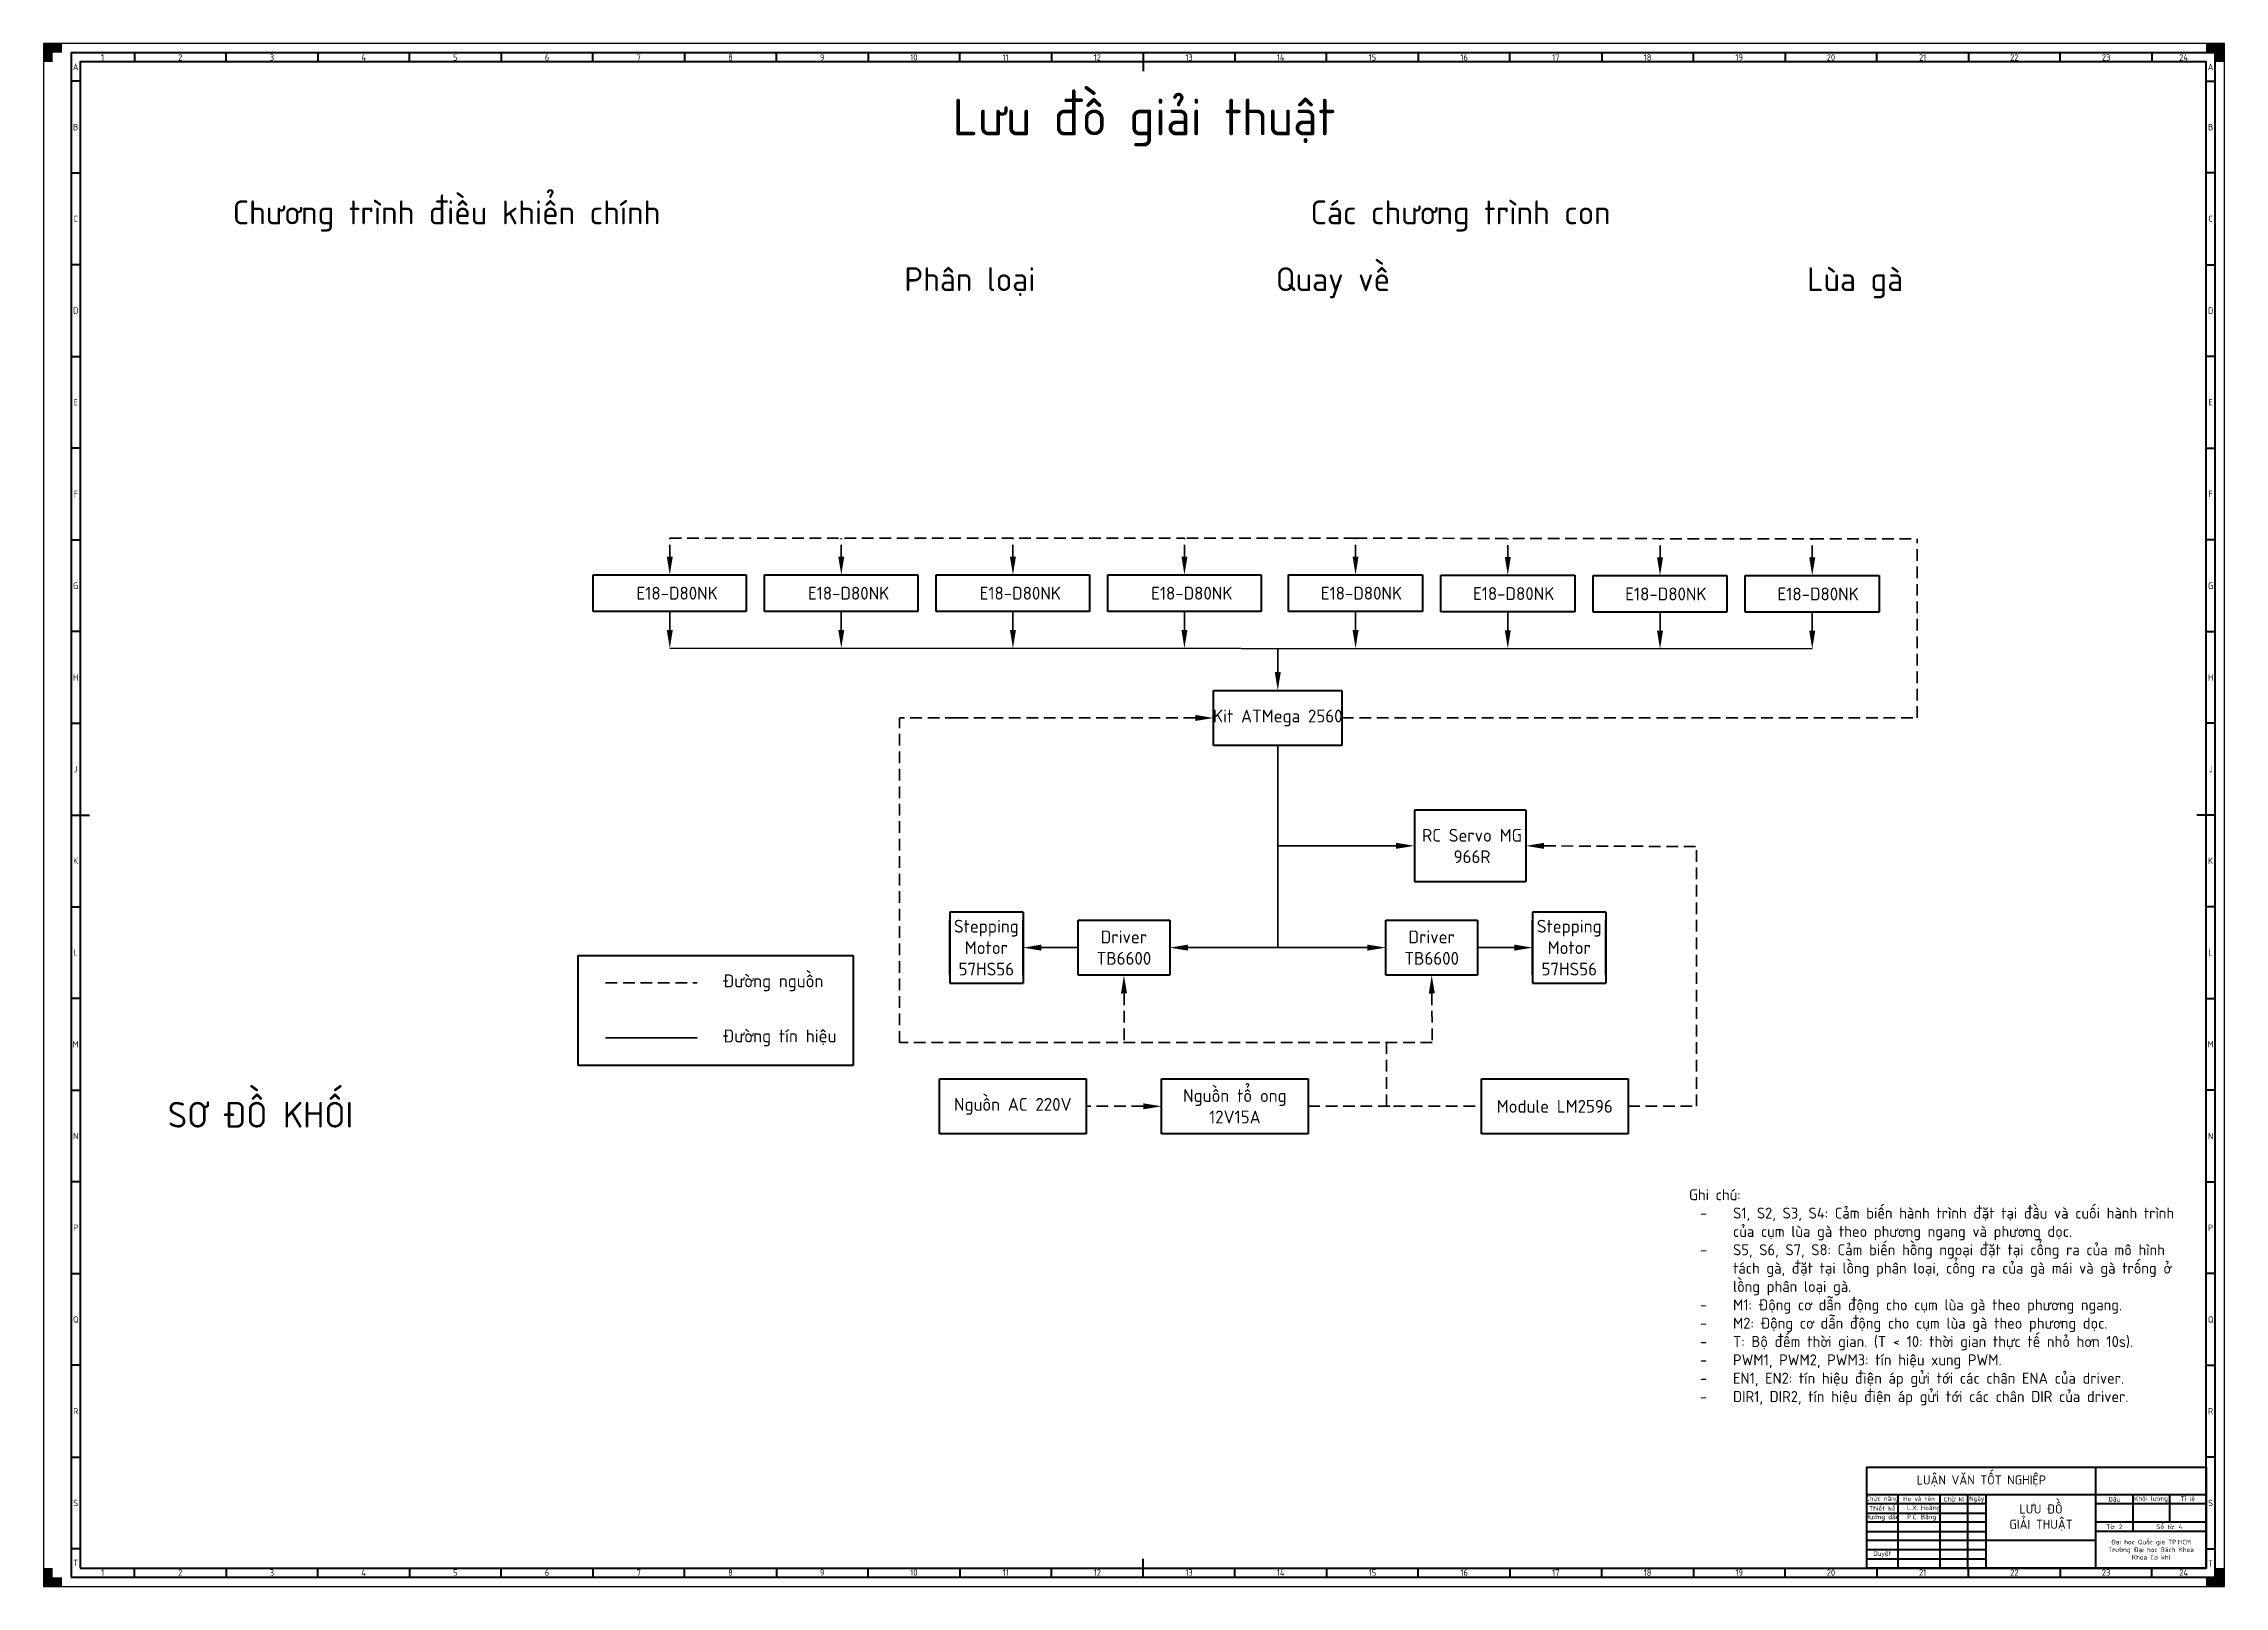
# Model space of a CAD drawing. Header units: millimetres. Extents: x -3609 to 4008, y -1340 to 6855.
# Drawn here: x 0 to 1189, y -1340 to -499 of the extents above; entities that cross this region are included whole.
import ezdxf
from ezdxf import colors
from ezdxf.entities.mleader import LeaderData, LeaderLine
from ezdxf.math import Vec2, Vec3

# ---------------------------------------------------------------- set-up
doc = ezdxf.new("R2010")
doc.units = ezdxf.units.MM
doc.header["$LTSCALE"] = 0.25
doc.linetypes.add('DASHEDX2', pattern=[38.1, 25.4, -12.7])
doc.layers.get('0').update_dxf_attribs({"lineweight": 70})
for name, color, linetype, lineweight in [('Frame 0.5', 170, 'Continuous', 50), ('Frame 1', 10, 'Continuous', 100), ('Hidden', 4, 'DASHEDX2', 35), ('Text', 2, 'Continuous', 35), ('Thin', 20, 'Continuous', 35)]:
    doc.layers.add(name, color=color, linetype=linetype, lineweight=lineweight)
doc.styles.get("Standard").update_dxf_attribs({"font": 'arial.ttf', "width": 1.0001})
doc.styles.add('TCVN', font='')
doc.styles.get('TCVN').set_extended_font_data('TCVN 7284')

msp = doc.modelspace()

# ---------------------------------------------------------------- linework, layer by layer
for p, q in [((299.6, -788.2), (383.1, -788.2)), ((299.6, -808.2), (299.6, -788.2)), ((383.1, -788.2), (383.1, -808.2)), ((393.1, -788.2), (476.7, -788.2)), ((393.1, -808.2), (393.1, -788.2)), ((476.7, -788.2), (476.7, -808.2)), ((486.7, -788.2), (570.2, -788.2)), ((486.7, -808.2), (486.7, -788.2)), ((570.2, -788.2), (570.2, -808.2)), ((580.2, -788.2), (663.8, -788.2)), ((580.2, -808.2), (580.2, -788.2)), ((663.8, -788.2), (663.8, -808.2)), ((678.8, -788.2), (751.8, -788.2)), ((678.8, -808.2), (678.8, -788.2)), ((751.8, -788.2), (751.8, -808.2)), ((761.8, -788.4), (834.8, -788.4)), ((761.8, -808.4), (761.8, -788.4)), ((834.8, -788.4), (834.8, -808.4)), ((844.8, -788.6), (917.8, -788.6)), ((844.8, -808.6), (844.8, -788.6)), ((917.8, -788.6), (917.8, -808.6)), ((927.8, -788.6), (1000.8, -788.6)), ((927.8, -808.6), (927.8, -788.6)), ((1000.8, -788.6), (1000.8, -808.6)), ((383.1, -808.2), (299.6, -808.2)), ((476.7, -808.2), (393.1, -808.2)), ((570.2, -808.2), (486.7, -808.2)), ((663.8, -808.2), (580.2, -808.2)), ((751.8, -808.2), (678.8, -808.2)), ((834.8, -808.4), (761.8, -808.4)), ((917.8, -808.6), (844.8, -808.6)), ((1000.8, -808.6), (927.8, -808.6)), ((637.9, -881.2), (637.9, -851.2)), ((637.9, -851.2), (707.9, -851.2)), ((707.9, -851.2), (707.9, -881.2)), ((707.9, -881.2), (637.9, -881.2)), ((747.4, -916.5), (747.4, -955.4)), ((808.1, -916.5), (747.4, -916.5)), ((808.1, -916.5), (808.1, -955.4)), ((747.4, -955.4), (808.1, -955.4)), ((494, -972), (494, -1010.8)), ((534, -972), (494, -972)), ((534, -972), (534, -1010.8)), ((811.8, -972), (811.8, -1010.8)), ((851.8, -972), (811.8, -972)), ((851.8, -972), (851.8, -1010.8)), ((494, -1006.4), (494, -976.4)), ((534, -1006.4), (534, -976.4)), ((564, -976.4), (614, -976.4)), ((564, -1006.4), (564, -976.4)), ((614, -976.4), (614, -1006.4)), ((731.8, -976.4), (781.8, -976.4)), ((731.8, -1006.4), (731.8, -976.4)), ((781.8, -976.4), (781.8, -1006.4)), ((811.8, -1006.4), (811.8, -976.4)), ((851.8, -1006.4), (851.8, -976.4)), ((291.4, -995.6), (441.4, -995.6)), ((291.4, -1055.6), (291.4, -995.6)), ((441.4, -995.6), (441.4, -1055.6)), ((614, -1006.4), (564, -1006.4)), ((781.8, -1006.4), (731.8, -1006.4)), ((494, -1010.8), (534, -1010.8)), ((811.8, -1010.8), (851.8, -1010.8)), ((441.4, -1055.6), (291.4, -1055.6)), ((488.4, -1062.9), (568.4, -1062.9)), ((488.4, -1092.9), (488.4, -1062.9)), ((568.4, -1062.9), (568.4, -1092.9)), ((609.5, -1062.9), (689.5, -1062.9)), ((609.5, -1092.9), (609.5, -1062.9)), ((689.5, -1062.9), (689.5, -1092.9)), ((783.9, -1062.9), (863.9, -1062.9)), ((783.9, -1092.9), (783.9, -1062.9)), ((863.9, -1062.9), (863.9, -1092.9)), ((568.4, -1092.9), (488.4, -1092.9)), ((689.5, -1092.9), (609.5, -1092.9)), ((863.9, -1092.9), (783.9, -1092.9))]:
    msp.add_line(p, q)
for points in [[(10, -503.6), (10, -498.6), (0, -503.6), (0, -498.6)], [(0, -508.6), (0, -498.6), (5, -508.6), (5, -498.6)], [(1179, -503.6), (1179, -498.6), (1189, -503.6), (1189, -498.6)], [(1189, -508.6), (1189, -498.6), (1184, -508.6), (1184, -498.6)], [(0, -1329.6), (0, -1339.6), (5, -1329.6), (5, -1339.6)], [(1189, -1329.6), (1189, -1339.6), (1184, -1329.6), (1184, -1339.6)], [(10, -1334.6), (10, -1339.6), (0, -1334.6), (0, -1339.6)], [(1179, -1334.6), (1179, -1339.6), (1189, -1334.6), (1189, -1339.6)]]:
    msp.add_solid(points)
at = {"layer": 'Defpoints'}
msp.add_lwpolyline([(0, -1339.6), (1189, -1339.6), (1189, -498.6), (0, -498.6)], close=True, dxfattribs=at)
at = {"layer": 'Frame 0.5'}
for p, q in [((49.5, -503.6), (49.5, -508.6)), ((99.5, -508.6), (99.5, -503.6)), ((149.5, -503.6), (149.5, -508.6)), ((199.5, -508.6), (199.5, -503.6)), ((249.5, -503.6), (249.5, -508.6)), ((299.5, -508.6), (299.5, -503.6)), ((349.5, -503.6), (349.5, -508.6)), ((399.5, -508.6), (399.5, -503.6)), ((449.5, -503.6), (449.5, -508.6)), ((499.5, -508.6), (499.5, -503.6)), ((549.5, -503.6), (549.5, -508.6)), ((649.5, -503.6), (649.5, -508.6)), ((699.5, -508.6), (699.5, -503.6)), ((749.5, -503.6), (749.5, -508.6)), ((799.5, -508.6), (799.5, -503.6)), ((849.5, -503.6), (849.5, -508.6)), ((899.5, -508.6), (899.5, -503.6)), ((949.5, -503.6), (949.5, -508.6)), ((999.5, -508.6), (999.5, -503.6)), ((1049.5, -503.6), (1049.5, -508.6)), ((1099.5, -508.6), (1099.5, -503.6)), ((1149.5, -503.6), (1149.5, -508.6)), ((20, -519.1), (15, -519.1)), ((1179, -519.1), (1184, -519.1)), ((15, -569.1), (20, -569.1)), ((1184, -569.1), (1179, -569.1)), ((20, -619.1), (15, -619.1)), ((1179, -619.1), (1184, -619.1)), ((15, -669.1), (20, -669.1)), ((1184, -669.1), (1179, -669.1)), ((20, -719.1), (15, -719.1)), ((1179, -719.1), (1184, -719.1)), ((15, -769.1), (20, -769.1)), ((1184, -769.1), (1179, -769.1)), ((20, -819.1), (15, -819.1)), ((1179, -819.1), (1184, -819.1)), ((15, -869.1), (20, -869.1)), ((1184, -869.1), (1179, -869.1)), ((15, -969.1), (20, -969.1)), ((1184, -969.1), (1179, -969.1)), ((20, -1019.1), (15, -1019.1)), ((1179, -1019.1), (1184, -1019.1)), ((15, -1069.1), (20, -1069.1)), ((1184, -1069.1), (1179, -1069.1)), ((20, -1119.1), (15, -1119.1)), ((1179, -1119.1), (1184, -1119.1)), ((15, -1169.1), (20, -1169.1)), ((1184, -1169.1), (1179, -1169.1)), ((20, -1219.1), (15, -1219.1)), ((1179, -1219.1), (1184, -1219.1)), ((15, -1269.1), (20, -1269.1)), ((1184, -1269.1), (1179, -1269.1)), ((1119, -1329.6), (1119, -1274.6)), ((994, -1289.6), (1179, -1289.6)), ((1059, -1294.6), (994, -1294.6)), ((1011, -1289.6), (1011, -1329.6)), ((1034, -1329.6), (1034, -1289.6)), ((1049, -1289.6), (1049, -1329.6)), ((1059, -1289.6), (1059, -1329.6)), ((1179, -1294.6), (1119, -1294.6)), ((1139, -1289.6), (1139, -1309.6)), ((1159, -1289.6), (1159, -1304.6)), ((994, -1299.6), (1059, -1299.6)), ((1059, -1304.6), (994, -1304.6)), ((1179, -1304.6), (1119, -1304.6)), ((20, -1319.1), (15, -1319.1)), ((994, -1309.6), (1059, -1309.6)), ((1119, -1314.6), (994, -1314.6)), ((1059, -1319.6), (994, -1319.6)), ((1179, -1309.6), (1119, -1309.6)), ((1179, -1319.1), (1184, -1319.1)), ((49.5, -1334.6), (49.5, -1329.6)), ((99.5, -1329.6), (99.5, -1334.6)), ((149.5, -1334.6), (149.5, -1329.6)), ((199.5, -1329.6), (199.5, -1334.6)), ((249.5, -1334.6), (249.5, -1329.6)), ((299.5, -1329.6), (299.5, -1334.6)), ((349.5, -1334.6), (349.5, -1329.6)), ((399.5, -1329.6), (399.5, -1334.6)), ((449.5, -1334.6), (449.5, -1329.6)), ((499.5, -1329.6), (499.5, -1334.6)), ((549.5, -1334.6), (549.5, -1329.6)), ((649.5, -1334.6), (649.5, -1329.6)), ((699.5, -1329.6), (699.5, -1334.6)), ((749.5, -1334.6), (749.5, -1329.6)), ((799.5, -1329.6), (799.5, -1334.6)), ((849.5, -1334.6), (849.5, -1329.6)), ((899.5, -1329.6), (899.5, -1334.6)), ((949.5, -1334.6), (949.5, -1329.6)), ((994, -1324.6), (1059, -1324.6)), ((999.5, -1329.6), (999.5, -1334.6)), ((1049.5, -1334.6), (1049.5, -1329.6)), ((1099.5, -1329.6), (1099.5, -1334.6)), ((1149.5, -1334.6), (1149.5, -1329.6))]:
    msp.add_line(p, q, dxfattribs=at)
msp.add_lwpolyline([(15, -1334.6), (1184, -1334.6), (1184, -503.6), (15, -503.6)], close=True, dxfattribs=at)
at = {"layer": 'Frame 1'}
for p, q in [((599.5, -503.6), (599.5, -513.6)), ((15, -919.1), (25, -919.1)), ((1184, -919.1), (1174, -919.1)), ((599.5, -1334.6), (599.5, -1324.6))]:
    msp.add_line(p, q, dxfattribs=at)
for points in [[(20, -1329.6), (1179, -1329.6), (1179, -508.6), (20, -508.6)], [(1179, -1329.6), (994, -1329.6), (994, -1274.6), (1179, -1274.6)]]:
    msp.add_lwpolyline(points, close=True, dxfattribs=at)
at = {"layer": 'Hidden'}
for p, q in [((341.4, -768.2), (622, -768.2)), ((715.3, -768.2), (622, -768.2)), ((715.3, -768.2), (964.3, -768.6)), ((964.3, -768.6), (1021.5, -768.6)), ((1021.5, -866.2), (1021.5, -768.6)), ((466.7, -1043.2), (466.7, -866.2)), ((497.9, -866.2), (466.7, -866.2)), ((707.9, -866.2), (1021.5, -866.2)), ((901.1, -1077.9), (901.1, -936.3)), ((306.4, -1010.6), (356.4, -1010.6)), ((757.1, -1043.2), (466.7, -1043.2)), ((732.2, -1077.9), (732.2, -1043.2)), ((689.5, -1077.9), (736, -1077.9)), ((736, -1077.9), (783.9, -1077.9)), ((863.9, -1077.9), (901.1, -1077.9))]:
    msp.add_line(p, q, dxfattribs=at)
at = {"layer": 'Thin'}
for p, q in [((341.4, -828.2), (964.3, -828.6)), ((672.9, -991.4), (672.9, -881.2)), ((634, -991.4), (711.8, -991.4)), ((306.4, -1040.6), (356.4, -1040.6))]:
    msp.add_line(p, q, dxfattribs=at)

# ---------------------------------------------------------------- texts
at = {"ltscale": 1.5, "attachment_point": 1, "style": 'TCVN'}
for s, width, insert, char_height in [('\\pxqc;Lưu đồ giải thuật', 1000, (100, -528.6), 20), ('Chương trình điều khiển chính', 258.331, (103.1, -584.1), 13), ('Các chương trình con', 232.098, (690.8, -584.1), 13), ('Quay về', 244.428, (671.8, -620.5), 13), ('Phân loại', 244.428, (469.3, -620.5), 13), ('Lùa gà', 244.428, (961.5, -620.5), 13)]:
    msp.add_mtext_dynamic_manual_height_columns(s, width=width, gutter_width=25, heights=[0], dxfattribs=dict(at, insert=insert, char_height=char_height))
at = {"layer": 'Text', "style": 'TCVN'}
for s, width, gutter_width, heights, insert, char_height, attachment_point in [('\\pxqc;A', 5, 17.5, [0], (17.5, -511.3), 3.5, 5), ('\\pxqc;1', 34.5, 17.5, [0], (32.2, -506.1), 3.5, 5), ('\\pxqc;2', 50, 17.5, [0], (74.5, -506.1), 3.5, 5), ('\\pxqc;3', 50, 17.5, [0], (124.5, -506.1), 3.5, 5), ('\\pxqc;4', 50, 17.5, [0], (174.5, -506.1), 3.5, 5), ('\\pxqc;5', 50, 17.5, [0], (224.5, -506.1), 3.5, 5), ('\\pxqc;6', 50, 17.5, [0], (274.5, -506.1), 3.5, 5), ('\\pxqc;7', 50, 17.5, [0], (324.5, -506.1), 3.5, 5), ('\\pxqc;8', 50, 17.5, [0], (374.5, -506.1), 3.5, 5), ('\\pxqc;9', 50, 17.5, [0], (424.5, -506.1), 3.5, 5), ('\\pxqc;10', 50, 17.5, [0], (474.5, -506.1), 3.5, 5), ('\\pxqc;11', 50, 17.5, [0], (524.5, -506.1), 3.5, 5), ('\\pxqc;12', 50, 17.5, [0], (574.5, -506.1), 3.5, 5), ('\\pxqc;13', 50, 17.5, [0], (624.5, -506.1), 3.5, 5), ('\\pxqc;14', 50, 17.5, [0], (674.5, -506.1), 3.5, 5), ('\\pxqc;15', 50, 17.5, [0], (724.5, -506.1), 3.5, 5), ('\\pxqc;16', 50, 17.5, [0], (774.5, -506.1), 3.5, 5), ('\\pxqc;17', 50, 17.5, [0], (824.5, -506.1), 3.5, 5), ('\\pxqc;18', 50, 17.5, [0], (874.5, -506.1), 3.5, 5), ('\\pxqc;19', 50, 17.5, [0], (924.5, -506.1), 3.5, 5), ('\\pxqc;20', 50, 17.5, [0], (974.5, -506.1), 3.5, 5), ('\\pxqc;21', 50, 17.5, [0], (1024.5, -506.1), 3.5, 5), ('\\pxqc;22', 50, 17.5, [0], (1074.5, -506.1), 3.5, 5), ('\\pxqc;23', 50, 17.5, [0], (1124.5, -506.1), 3.5, 5), ('\\pxqc;24', 34.5, 17.5, [0], (1166.8, -506.1), 3.5, 5), ('\\pxqc;A', 5, 17.5, [0], (1181.5, -511.3), 3.5, 5), ('\\pxqc;B', 5, 17.5, [0], (17.5, -544.1), 3.5, 5), ('\\pxqc;B', 5, 17.5, [0], (1181.5, -544.1), 3.5, 5), ('\\pxqc;C', 5, 17.5, [0], (17.5, -594.1), 3.5, 5), ('\\pxqc;C', 5, 17.5, [0], (1181.5, -594.1), 3.5, 5), ('\\pxqc;D', 5, 17.5, [0], (17.5, -644.1), 3.5, 5), ('\\pxqc;D', 5, 17.5, [0], (1181.5, -644.1), 3.5, 5), ('\\pxqc;E', 5, 17.5, [0], (17.5, -694.1), 3.5, 5), ('\\pxqc;E', 5, 17.5, [0], (1181.5, -694.1), 3.5, 5), ('\\pxqc;F', 5, 17.5, [0], (17.5, -744.1), 3.5, 5), ('\\pxqc;F', 5, 17.5, [0], (1181.5, -744.1), 3.5, 5), ('\\pxqc;G', 5, 17.5, [0], (17.5, -794.1), 3.5, 5), ('\\pxi1;E18-D80NK', 72.644, 25, [0], (341.9, -798.2), 7, 5), ('\\pxi1;E18-D80NK', 72.644, 25, [0], (435.4, -798.2), 7, 5), ('\\pxi1;E18-D80NK', 72.644, 25, [0], (529, -798.2), 7, 5), ('\\pxi1;E18-D80NK', 72.644, 25, [0], (622.5, -798.2), 7, 5), ('\\pxi1;E18-D80NK', 82.702, 25, [0], (715, -798.2), 7, 5), ('\\pxi1;E18-D80NK', 82.702, 25, [0], (798, -798.4), 7, 5), ('\\pxi1;E18-D80NK', 82.702, 25, [0], (881, -798.6), 7, 5), ('\\pxi1;E18-D80NK', 82.702, 25, [0], (964, -798.6), 7, 5), ('\\pxqc;G', 5, 17.5, [0], (1181.5, -794.1), 3.5, 5), ('\\pxqc;H', 5, 17.5, [0], (17.5, -844.1), 3.5, 5), ('\\pxqc;H', 5, 17.5, [0], (1181.5, -844.1), 3.5, 5), ('Kit ATMega 2560', 70, 25, [0], (672.9, -866.2), 7, 5), ('\\pxqc;J', 5, 17.5, [0], (17.5, -894.1), 3.5, 5), ('\\pxqc;J', 5, 17.5, [0], (1181.5, -894.1), 3.5, 5), ('RC Servo MG 966R', 58.612, 25, [0], (778.8, -936), 7, 5), ('\\pxqc;K', 5, 17.5, [0], (17.5, -944.1), 3.5, 5), ('\\pxqc;K', 5, 17.5, [0], (1181.5, -944.1), 3.5, 5), ('Stepping Motor 57HS56', 40, 25, [0], (514, -991.4), 7, 5), ('Driver\\PTB6600', 113.431, 25, [0], (589, -991.4), 7, 5), ('Driver\\PTB6600', 113.431, 25, [0], (756.8, -991.4), 7, 5), ('Stepping Motor 57HS56', 40, 25, [0], (831.8, -991.4), 7, 5), ('\\pxqc;L', 5, 17.5, [0], (17.5, -994.1), 3.5, 5), ('\\pxqc;L', 5, 17.5, [0], (1181.5, -994.1), 3.5, 5), ('\\pxi2;Đường nguồn', 89.118, 25, [0], (356.4, -1010.6), 7, 4), ('\\pxqc;M', 5, 17.5, [0], (17.5, -1044.1), 3.5, 5), ('\\pxi2;Đường tín hiệu', 89.118, 25, [0], (356.4, -1040.6), 7, 4), ('\\pxqc;M', 5, 17.5, [0], (1181.5, -1044.1), 3.5, 5), ('SƠ ĐỒ KHỐI', 156.033, 25, [0], (67.7, -1082.5), 14, 4), ('Nguồn tổ ong 12V15A', 80, 25, [0], (649.5, -1077.9), 7, 5), ('Nguồn AC 220V', 80, 25, [0], (528.4, -1077.9), 7, 5), ('Module LM2596', 80, 25, [0], (823.9, -1077.9), 7, 5), ('\\pxqc;N', 5, 17.5, [0], (17.5, -1094.1), 3.5, 5), ('\\pxqc;N', 5, 17.5, [0], (1181.5, -1094.1), 3.5, 5), ('Ghi chú:\\P\\pxi-3,l4,t4;-^IS1, S2, S3, S4: Cảm biến hành trình đặt tại đầu và cuối hành trình của cụm lùa gà theo phương ngang và phương dọc.\\P-^IS5, S6, S7, S8: Cảm biến hồng ngoại đặt tại cổng ra của mô hình tách gà, đặt tại lồng phân loại, cổng ra của gà mái và gà trống ở lồng phân loại gà.\\P-^IM1: Động cơ dẫn động cho cụm lùa gà theo phương ngang.\\P-^IM2: Động cơ dẫn động cho cụm lùa gà theo phương dọc.\\P-^IT: Bộ đếm thời gian. (T < 10: thời gian thực tế nhỏ hơn 10s).\\P-^IPWM1, PWM2, PWM3: tín hiệu xung PWM.\\P-^IEN1, EN2: tín hiệu điện áp gửi tới các chân ENA của driver.\\P-^IDIR1, DIR2, tín hiệu điện áp gửi tới các chân DIR của driver.', 276.5, 25, [355.8], (897.1, -1123.1), 6, 1), ('\\pxqc;P', 5, 17.5, [0], (17.5, -1144.1), 3.5, 5), ('\\pxqc;P', 5, 17.5, [0], (1181.5, -1144.1), 3.5, 5), ('\\pxqc;Q', 5, 17.5, [0], (17.5, -1194.1), 3.5, 5), ('\\pxqc;Q', 5, 17.5, [0], (1181.5, -1194.1), 3.5, 5), ('\\pxqc;R', 5, 17.5, [0], (17.5, -1244.1), 3.5, 5), ('\\pxqc;R', 5, 17.5, [0], (1181.5, -1244.1), 3.5, 5), ('LUẬN VĂN TỐT NGHIỆP', 125, 25, [0], (1056.5, -1282.1), 5, 5), ('\\pxqc;S', 5, 17.5, [0], (17.5, -1294.1), 3.5, 5), ('Chức năng', 17, 25, [0], (1002.5, -1292.1), 2.5, 5), ('Thiết kế', 17, 25, [0], (1002.5, -1297.1), 2.5, 5), ('Họ và tên', 23, 25, [0], (1022.5, -1292.1), 2.5, 5), ('\\pxi-3,l5,t5;L.X.^IHoằng', 23, 25, [0], (1011, -1297.1), 2.5, 4), ('Chữ kí', 15, 25, [0], (1041.5, -1292.1), 2.5, 5), ('Ngày', 10, 25, [0], (1054, -1292.1), 2.5, 5), ('LƯU ĐỒ \\PGIẢI THUẬT', 60, 25, [0], (1089, -1302.1), 5, 5), ('\\pxqc;Dấu', 20, 17.5, [0], (1129, -1292.1), 2.5, 5), ('\\pxqc;Khối lượng', 20, 17.5, [0], (1149, -1292.1), 2.5, 5), ('\\pxqc;Tỉ lệ', 20, 17.5, [0], (1169, -1292.1), 2.5, 5), ('\\pxqc;S', 5, 17.5, [0], (1181.5, -1294.1), 3.5, 5), ('Hướng dẫn', 17, 25, [0], (1002.5, -1302.1), 2.5, 5), ('\\pxi-3,l5,ql,t5;P.C.^IBằng', 23, 25, [0], (1011, -1302.1), 2.5, 4), ('Tờ: 2', 20, 17.5, [0], (1129, -1307.1), 2.5, 5), ('\\pxqc;Số tờ: 4', 40, 17.5, [0], (1159, -1307.1), 2.5, 5), ('Đại học Quốc gia TP.HCM\\PTrường Đại học Bách Khoa\\PKhoa Cơ khí', 60, 25, [0], (1149, -1319.6), 2.5, 5), ('\\pxqc;T', 5, 17.5, [0], (17.5, -1326.8), 3.5, 5), ('\\pxqc;1', 34.5, 17.5, [0], (32.2, -1332.1), 3.5, 5), ('\\pxqc;2', 50, 17.5, [0], (74.5, -1332.1), 3.5, 5), ('\\pxqc;3', 50, 17.5, [0], (124.5, -1332.1), 3.5, 5), ('\\pxqc;4', 50, 17.5, [0], (174.5, -1332.1), 3.5, 5), ('\\pxqc;5', 50, 17.5, [0], (224.5, -1332.1), 3.5, 5), ('\\pxqc;6', 50, 17.5, [0], (274.5, -1332.1), 3.5, 5), ('\\pxqc;7', 50, 17.5, [0], (324.5, -1332.1), 3.5, 5), ('\\pxqc;8', 50, 17.5, [0], (374.5, -1332.1), 3.5, 5), ('\\pxqc;9', 50, 17.5, [0], (424.5, -1332.1), 3.5, 5), ('\\pxqc;10', 50, 17.5, [0], (474.5, -1332.1), 3.5, 5), ('\\pxqc;11', 50, 17.5, [0], (524.5, -1332.1), 3.5, 5), ('\\pxqc;12', 50, 17.5, [0], (574.5, -1332.1), 3.5, 5), ('\\pxqc;13', 50, 17.5, [0], (624.5, -1332.1), 3.5, 5), ('\\pxqc;14', 50, 17.5, [0], (674.5, -1332.1), 3.5, 5), ('\\pxqc;15', 50, 17.5, [0], (724.5, -1332.1), 3.5, 5), ('\\pxqc;16', 50, 17.5, [0], (774.5, -1332.1), 3.5, 5), ('\\pxqc;17', 50, 17.5, [0], (824.5, -1332.1), 3.5, 5), ('\\pxqc;18', 50, 17.5, [0], (874.5, -1332.1), 3.5, 5), ('\\pxqc;19', 50, 17.5, [0], (924.5, -1332.1), 3.5, 5), ('\\pxqc;20', 50, 17.5, [0], (974.5, -1332.1), 3.5, 5), ('\\pxqc;Duyệt', 17, 25, [0], (1002.5, -1322.1), 2.5, 5), ('\\pxqc;21', 50, 17.5, [0], (1024.5, -1332.1), 3.5, 5), ('\\pxqc;22', 50, 17.5, [0], (1074.5, -1332.1), 3.5, 5), ('\\pxqc;23', 50, 17.5, [0], (1124.5, -1332.1), 3.5, 5), ('\\pxqc;24', 34.5, 17.5, [0], (1166.8, -1332.1), 3.5, 5), ('\\pxqc;T', 5, 17.5, [0], (1181.5, -1327.1), 3.5, 5)]:
    msp.add_mtext_dynamic_manual_height_columns(s, width=width, gutter_width=gutter_width, heights=heights, dxfattribs=dict(at, insert=insert, char_height=char_height, attachment_point=attachment_point))

# ---------------------------------------------------------------- leaders
at = {"layer": 'Hidden'}
ml = msp.add_multileader_mtext('Standard', dxfattribs=at)
ml.set_content('')
ml.set_leader_properties(color=256, linetype='ByLayer', lineweight=-1)
ml.build(insert=Vec2(0, 0))
ml.multileader.update_dxf_attribs({"has_dogleg": 0, "arrow_head_size": 10})
ctx = ml.context
ctx.base_point, ctx.char_height, ctx.arrow_head_size, ctx.plane_origin = Vec3(341.4, -768.2), 3.5, 10, Vec3(341.4, -788.2)
notes = []
notes.append((ctx, [(0, (1, 1, 0), (333.4, -768.2), (1, 0), 8, [(0, [(341.4, -788.2)], 0, [])])]))
ctx.mtext, ml.multileader.dxf.content_type = None, 0
ml = msp.add_multileader_mtext('Standard', dxfattribs=at)
ml.set_content('')
ml.set_leader_properties(color=256, linetype='ByLayer', lineweight=-1)
ml.build(insert=Vec2(0, 0))
ml.multileader.update_dxf_attribs({"has_dogleg": 0, "arrow_head_size": 10})
ctx = ml.context
ctx.base_point, ctx.char_height, ctx.arrow_head_size, ctx.plane_origin = Vec3(434.9, -768.2), 3.5, 10, Vec3(434.9, -788.2)
notes.append((ctx, [(0, (1, 1, 0), (426.9, -768.2), (1, 0), 8, [(0, [(434.9, -788.2)], 0, [])])]))
ctx.mtext, ml.multileader.dxf.content_type = None, 0
ml = msp.add_multileader_mtext('Standard', dxfattribs=at)
ml.set_content('')
ml.set_leader_properties(color=256, linetype='ByLayer', lineweight=-1)
ml.build(insert=Vec2(0, 0))
ml.multileader.update_dxf_attribs({"has_dogleg": 0, "arrow_head_size": 10})
ctx = ml.context
ctx.base_point, ctx.char_height, ctx.arrow_head_size, ctx.plane_origin = Vec3(528.5, -768.2), 3.5, 10, Vec3(528.5, -788.2)
notes.append((ctx, [(0, (1, 1, 0), (520.5, -768.2), (1, 0), 8, [(0, [(528.5, -788.2)], 0, [])])]))
ctx.mtext, ml.multileader.dxf.content_type = None, 0
ml = msp.add_multileader_mtext('Standard', dxfattribs=at)
ml.set_content('')
ml.set_leader_properties(color=256, linetype='ByLayer', lineweight=-1)
ml.build(insert=Vec2(0, 0))
ml.multileader.update_dxf_attribs({"has_dogleg": 0, "arrow_head_size": 10})
ctx = ml.context
ctx.base_point, ctx.char_height, ctx.arrow_head_size, ctx.plane_origin = Vec3(622, -768.2), 3.5, 10, Vec3(622, -788.2)
notes.append((ctx, [(0, (1, 1, 0), (614, -768.2), (1, 0), 8, [(0, [(622, -788.2)], 0, [])])]))
ctx.mtext, ml.multileader.dxf.content_type = None, 0
ml = msp.add_multileader_mtext('Standard', dxfattribs=at)
ml.set_content('')
ml.set_leader_properties(color=256, linetype='ByLayer', lineweight=-1)
ml.build(insert=Vec2(0, 0))
ml.multileader.update_dxf_attribs({"has_dogleg": 0, "arrow_head_size": 10})
ctx = ml.context
ctx.base_point, ctx.char_height, ctx.arrow_head_size, ctx.plane_origin = Vec3(715.3, -768.2), 3.5, 10, Vec3(715.3, -788.2)
notes.append((ctx, [(0, (1, 1, 0), (707.3, -768.2), (1, 0), 8, [(0, [(715.3, -788.2)], 0, [])])]))
ctx.mtext, ml.multileader.dxf.content_type = None, 0
ml = msp.add_multileader_mtext('Standard', dxfattribs=at)
ml.set_content('')
ml.set_leader_properties(color=256, linetype='ByLayer', lineweight=-1)
ml.build(insert=Vec2(0, 0))
ml.multileader.update_dxf_attribs({"has_dogleg": 0, "arrow_head_size": 10})
ctx = ml.context
ctx.base_point, ctx.char_height, ctx.arrow_head_size, ctx.plane_origin = Vec3(798.3, -768.4), 3.5, 10, Vec3(798.3, -788.4)
notes.append((ctx, [(0, (1, 1, 0), (790.3, -768.4), (1, 0), 8, [(0, [(798.3, -788.4)], 0, [])])]))
ctx.mtext, ml.multileader.dxf.content_type = None, 0
ml = msp.add_multileader_mtext('Standard', dxfattribs=at)
ml.set_content('')
ml.set_leader_properties(color=256, linetype='ByLayer', lineweight=-1)
ml.build(insert=Vec2(0, 0))
ml.multileader.update_dxf_attribs({"has_dogleg": 0, "arrow_head_size": 10})
ctx = ml.context
ctx.base_point, ctx.char_height, ctx.arrow_head_size, ctx.plane_origin = Vec3(881.3, -768.6), 3.5, 10, Vec3(881.3, -788.6)
notes.append((ctx, [(0, (1, 1, 0), (873.3, -768.6), (1, 0), 8, [(0, [(881.3, -788.6)], 0, [])])]))
ctx.mtext, ml.multileader.dxf.content_type = None, 0
ml = msp.add_multileader_mtext('Standard', dxfattribs=at)
ml.set_content('')
ml.set_leader_properties(color=256, linetype='ByLayer', lineweight=-1)
ml.build(insert=Vec2(0, 0))
ml.multileader.update_dxf_attribs({"has_dogleg": 0, "arrow_head_size": 10})
ctx = ml.context
ctx.base_point, ctx.char_height, ctx.arrow_head_size, ctx.plane_origin = Vec3(964.3, -768.6), 3.5, 10, Vec3(964.3, -788.6)
notes.append((ctx, [(0, (1, 1, 0), (956.3, -768.6), (1, 0), 8, [(0, [(964.3, -788.6)], 0, [])])]))
ctx.mtext, ml.multileader.dxf.content_type = None, 0
ml = msp.add_multileader_mtext('Standard', dxfattribs=at)
ml.set_content('')
ml.set_leader_properties(color=256, linetype='ByLayer', lineweight=-1)
ml.build(insert=Vec2(0, 0))
ml.multileader.update_dxf_attribs({"has_dogleg": 0, "arrow_head_size": 10})
ctx = ml.context
ctx.base_point, ctx.char_height, ctx.arrow_head_size, ctx.plane_origin = Vec3(497.9, -866.2), 3.5, 10, Vec3(637.9, -866.2)
notes.append((ctx, [(0, (1, 1, 0), (505.9, -866.2), (-1, 0), 8, [(0, [(637.9, -866.2)], 0, [])])]))
ctx.mtext, ml.multileader.dxf.content_type = None, 0
ml = msp.add_multileader_mtext('Standard', dxfattribs=at)
ml.set_content('')
ml.set_leader_properties(color=256, linetype='ByLayer', lineweight=-1)
ml.build(insert=Vec2(0, 0))
ml.multileader.update_dxf_attribs({"has_dogleg": 0, "arrow_head_size": 10})
ctx = ml.context
ctx.base_point, ctx.char_height, ctx.arrow_head_size, ctx.plane_origin, ctx.plane_x_axis, ctx.plane_y_axis = Vec3(901.1, -936.3), 3.5, 10, Vec3(836, -919.4), Vec3(0, 1), Vec3(-1, 0)
notes.append((ctx, [(0, (1, 1, 0), (901.1, -928.3), (0, -1), 8, [(0, [(808.1, -935.9)], 0, [])])]))
ctx.mtext, ml.multileader.dxf.content_type = None, 0
ml = msp.add_multileader_mtext('Standard', dxfattribs=at)
ml.set_content('')
ml.set_leader_properties(color=256, linetype='ByLayer', lineweight=-1)
ml.build(insert=Vec2(0, 0))
ml.multileader.update_dxf_attribs({"has_dogleg": 0, "arrow_head_size": 10})
ctx = ml.context
ctx.base_point, ctx.char_height, ctx.arrow_head_size, ctx.plane_origin, ctx.plane_x_axis, ctx.plane_y_axis = Vec3(589.2, -1043.2), 3.5, 10, Vec3(589, -1006.4), Vec3(0, 1), Vec3(-1, 0)
notes.append((ctx, [(0, (1, 1, 0), (589.2, -1035.2), (0, -1), 8, [(0, [(589, -1006.4)], 0, [])])]))
ctx.mtext, ml.multileader.dxf.content_type = None, 0
ml = msp.add_multileader_mtext('Standard', dxfattribs=at)
ml.set_content('')
ml.set_leader_properties(color=256, linetype='ByLayer', lineweight=-1)
ml.build(insert=Vec2(0, 0))
ml.multileader.update_dxf_attribs({"has_dogleg": 0, "arrow_head_size": 10})
ctx = ml.context
ctx.base_point, ctx.char_height, ctx.arrow_head_size, ctx.plane_origin, ctx.plane_x_axis, ctx.plane_y_axis = Vec3(757.1, -1043.2), 3.5, 10, Vec3(756.8, -1006.4), Vec3(0, 1), Vec3(-1, 0)
notes.append((ctx, [(0, (1, 1, 0), (757.1, -1035.2), (0, -1), 8, [(0, [(756.8, -1006.4)], 0, [])])]))
ctx.mtext, ml.multileader.dxf.content_type = None, 0
ml = msp.add_multileader_mtext('Standard', dxfattribs=at)
ml.set_content('')
ml.set_leader_properties(color=256, linetype='ByLayer', lineweight=-1)
ml.build(insert=Vec2(0, 0))
ml.multileader.update_dxf_attribs({"has_dogleg": 0, "arrow_head_size": 10})
ctx = ml.context
ctx.base_point, ctx.char_height, ctx.arrow_head_size, ctx.plane_origin = Vec3(568.4, -1077.9), 3.5, 10, Vec3(609.5, -1077.9)
notes.append((ctx, [(0, (1, 1, 0), (576.4, -1077.9), (-1, 0), 8, [(0, [(609.5, -1077.9)], 0, [])])]))
ctx.mtext, ml.multileader.dxf.content_type = None, 0
at = {"layer": 'Thin'}
ml = msp.add_multileader_mtext('Standard', dxfattribs=at)
ml.set_content('')
ml.set_leader_properties(color=256, linetype='ByLayer', lineweight=-1)
ml.build(insert=Vec2(0, 0))
ml.multileader.update_dxf_attribs({"has_dogleg": 0, "arrow_head_size": 10})
ctx = ml.context
ctx.base_point, ctx.char_height, ctx.arrow_head_size, ctx.plane_origin = Vec3(341.4, -808.2), 3.5, 10, Vec3(341.4, -828.2)
notes.append((ctx, [(0, (1, 1, 0), (333.4, -808.2), (1, 0), 8, [(0, [(341.4, -828.2)], 0, [])])]))
ctx.mtext, ml.multileader.dxf.content_type = None, 0
ml = msp.add_multileader_mtext('Standard', dxfattribs=at)
ml.set_content('')
ml.set_leader_properties(color=256, linetype='ByLayer', lineweight=-1)
ml.build(insert=Vec2(0, 0))
ml.multileader.update_dxf_attribs({"has_dogleg": 0, "arrow_head_size": 10})
ctx = ml.context
ctx.base_point, ctx.char_height, ctx.arrow_head_size, ctx.plane_origin = Vec3(434.9, -808.2), 3.5, 10, Vec3(434.9, -828.2)
notes.append((ctx, [(0, (1, 1, 0), (426.9, -808.2), (1, 0), 8, [(0, [(434.9, -828.2)], 0, [])])]))
ctx.mtext, ml.multileader.dxf.content_type = None, 0
ml = msp.add_multileader_mtext('Standard', dxfattribs=at)
ml.set_content('')
ml.set_leader_properties(color=256, linetype='ByLayer', lineweight=-1)
ml.build(insert=Vec2(0, 0))
ml.multileader.update_dxf_attribs({"has_dogleg": 0, "arrow_head_size": 10})
ctx = ml.context
ctx.base_point, ctx.char_height, ctx.arrow_head_size, ctx.plane_origin = Vec3(528.5, -808.2), 3.5, 10, Vec3(528.5, -828.2)
notes.append((ctx, [(0, (1, 1, 0), (520.5, -808.2), (1, 0), 8, [(0, [(528.5, -828.2)], 0, [])])]))
ctx.mtext, ml.multileader.dxf.content_type = None, 0
ml = msp.add_multileader_mtext('Standard', dxfattribs=at)
ml.set_content('')
ml.set_leader_properties(color=256, linetype='ByLayer', lineweight=-1)
ml.build(insert=Vec2(0, 0))
ml.multileader.update_dxf_attribs({"has_dogleg": 0, "arrow_head_size": 10})
ctx = ml.context
ctx.base_point, ctx.char_height, ctx.arrow_head_size, ctx.plane_origin = Vec3(622, -808.2), 3.5, 10, Vec3(622, -828.2)
notes.append((ctx, [(0, (1, 1, 0), (614, -808.2), (1, 0), 8, [(0, [(622, -828.2)], 0, [])])]))
ctx.mtext, ml.multileader.dxf.content_type = None, 0
ml = msp.add_multileader_mtext('Standard', dxfattribs=at)
ml.set_content('')
ml.set_leader_properties(color=256, linetype='ByLayer', lineweight=-1)
ml.build(insert=Vec2(0, 0))
ml.multileader.update_dxf_attribs({"has_dogleg": 0, "arrow_head_size": 10})
ctx = ml.context
ctx.base_point, ctx.char_height, ctx.arrow_head_size, ctx.plane_origin = Vec3(715.3, -808.2), 3.5, 10, Vec3(715.3, -828.2)
notes.append((ctx, [(0, (1, 1, 0), (707.3, -808.2), (1, 0), 8, [(0, [(715.3, -828.2)], 0, [])])]))
ctx.mtext, ml.multileader.dxf.content_type = None, 0
ml = msp.add_multileader_mtext('Standard', dxfattribs=at)
ml.set_content('')
ml.set_leader_properties(color=256, linetype='ByLayer', lineweight=-1)
ml.build(insert=Vec2(0, 0))
ml.multileader.update_dxf_attribs({"has_dogleg": 0, "arrow_head_size": 10})
ctx = ml.context
ctx.base_point, ctx.char_height, ctx.arrow_head_size, ctx.plane_origin = Vec3(798.3, -808.4), 3.5, 10, Vec3(798.3, -828.4)
notes.append((ctx, [(0, (1, 1, 0), (790.3, -808.4), (1, 0), 8, [(0, [(798.3, -828.4)], 0, [])])]))
ctx.mtext, ml.multileader.dxf.content_type = None, 0
ml = msp.add_multileader_mtext('Standard', dxfattribs=at)
ml.set_content('')
ml.set_leader_properties(color=256, linetype='ByLayer', lineweight=-1)
ml.build(insert=Vec2(0, 0))
ml.multileader.update_dxf_attribs({"has_dogleg": 0, "arrow_head_size": 10})
ctx = ml.context
ctx.base_point, ctx.char_height, ctx.arrow_head_size, ctx.plane_origin = Vec3(881.3, -808.6), 3.5, 10, Vec3(881.3, -828.6)
notes.append((ctx, [(0, (1, 1, 0), (873.3, -808.6), (1, 0), 8, [(0, [(881.3, -828.6)], 0, [])])]))
ctx.mtext, ml.multileader.dxf.content_type = None, 0
ml = msp.add_multileader_mtext('Standard', dxfattribs=at)
ml.set_content('')
ml.set_leader_properties(color=256, linetype='ByLayer', lineweight=-1)
ml.build(insert=Vec2(0, 0))
ml.multileader.update_dxf_attribs({"has_dogleg": 0, "arrow_head_size": 10})
ctx = ml.context
ctx.base_point, ctx.char_height, ctx.arrow_head_size, ctx.plane_origin = Vec3(964.3, -808.6), 3.5, 10, Vec3(964.3, -828.6)
notes.append((ctx, [(0, (1, 1, 0), (956.3, -808.6), (1, 0), 8, [(0, [(964.3, -828.6)], 0, [])])]))
ctx.mtext, ml.multileader.dxf.content_type = None, 0
ml = msp.add_multileader_mtext('Standard', dxfattribs=at)
ml.set_content('')
ml.set_leader_properties(color=256, linetype='ByLayer', lineweight=-1)
ml.build(insert=Vec2(0, 0))
ml.multileader.update_dxf_attribs({"has_dogleg": 0, "arrow_head_size": 10})
ctx = ml.context
ctx.base_point, ctx.char_height, ctx.arrow_head_size, ctx.plane_origin = Vec3(672.9, -828.4), 3.5, 10, Vec3(672.9, -851.2)
notes.append((ctx, [(0, (1, 1, 0), (664.9, -828.4), (1, 0), 8, [(0, [(672.9, -851.2)], 0, [])])]))
ctx.mtext, ml.multileader.dxf.content_type = None, 0
ml = msp.add_multileader_mtext('Standard', dxfattribs=at)
ml.set_content('')
ml.set_leader_properties(color=256, linetype='ByLayer', lineweight=-1)
ml.build(insert=Vec2(0, 0))
ml.multileader.update_dxf_attribs({"has_dogleg": 0, "arrow_head_size": 10})
ctx = ml.context
ctx.base_point, ctx.char_height, ctx.arrow_head_size, ctx.plane_origin = Vec3(672.9, -935.9), 3.5, 10, Vec3(612.6, -966)
notes.append((ctx, [(0, (1, 1, 0), (680.9, -935.9), (-1, 0), 8, [(0, [(747.4, -935.9)], 0, [])])]))
ctx.mtext, ml.multileader.dxf.content_type = None, 0
ml = msp.add_multileader_mtext('Standard', dxfattribs=at)
ml.set_content('')
ml.set_leader_properties(color=256, linetype='ByLayer', lineweight=-1)
ml.build(insert=Vec2(0, 0))
ml.multileader.update_dxf_attribs({"has_dogleg": 0, "arrow_head_size": 10})
ctx = ml.context
ctx.base_point, ctx.char_height, ctx.arrow_head_size, ctx.plane_origin, ctx.plane_x_axis, ctx.plane_y_axis = Vec3(634, -991.4), 3.5, 10, Vec3(614, -991.4), Vec3(0, -1), Vec3(1, 0)
notes.append((ctx, [(0, (1, 1, 0), (634, -983.4), (0, -1), 8, [(0, [(614, -991.4)], 0, [])])]))
ctx.mtext, ml.multileader.dxf.content_type = None, 0
ml = msp.add_multileader_mtext('Standard', dxfattribs=at)
ml.set_content('')
ml.set_leader_properties(color=256, linetype='ByLayer', lineweight=-1)
ml.build(insert=Vec2(0, 0))
ml.multileader.update_dxf_attribs({"has_dogleg": 0, "arrow_head_size": 10})
ctx = ml.context
ctx.base_point, ctx.char_height, ctx.arrow_head_size, ctx.plane_origin = Vec3(564, -991.4), 3.5, 10, Vec3(534, -991.4)
notes.append((ctx, [(0, (1, 1, 0), (556, -991.4), (1, 0), 8, [(0, [(534, -991.4)], 0, [])])]))
ctx.mtext, ml.multileader.dxf.content_type = None, 0
ml = msp.add_multileader_mtext('Standard', dxfattribs=at)
ml.set_content('')
ml.set_leader_properties(color=256, linetype='ByLayer', lineweight=-1)
ml.build(insert=Vec2(0, 0))
ml.multileader.update_dxf_attribs({"has_dogleg": 0, "arrow_head_size": 10})
ctx = ml.context
ctx.base_point, ctx.char_height, ctx.arrow_head_size, ctx.plane_origin, ctx.plane_x_axis, ctx.plane_y_axis = Vec3(711.8, -991.4), 3.5, 10, Vec3(731.8, -991.4), Vec3(0, 1), Vec3(-1, 0)
notes.append((ctx, [(0, (1, 1, 0), (711.8, -999.4), (0, 1), 8, [(0, [(731.8, -991.4)], 0, [])])]))
ctx.mtext, ml.multileader.dxf.content_type = None, 0
ml = msp.add_multileader_mtext('Standard', dxfattribs=at)
ml.set_content('')
ml.set_leader_properties(color=256, linetype='ByLayer', lineweight=-1)
ml.build(insert=Vec2(0, 0))
ml.multileader.update_dxf_attribs({"has_dogleg": 0, "arrow_head_size": 10})
ctx = ml.context
ctx.base_point, ctx.char_height, ctx.arrow_head_size, ctx.plane_origin = Vec3(781.8, -991.4), 3.5, 10, Vec3(811.8, -991.4)
notes.append((ctx, [(0, (1, 1, 0), (789.8, -991.4), (-1, 0), 8, [(0, [(811.8, -991.4)], 0, [])])]))
ctx.mtext, ml.multileader.dxf.content_type = None, 0
for ctx, leaders in notes:
    for number, flags, end, landing, length, lines in leaders:
        leader = LeaderData()
        leader.index, (leader.has_last_leader_line, leader.has_dogleg_vector, leader.attachment_direction) = number, flags
        leader.last_leader_point, leader.dogleg_vector, leader.dogleg_length = Vec3(end), Vec3(landing), length
        for number, points, colour, breaks in lines:
            line = LeaderLine()
            line.index, line.vertices, line.color, line.breaks = number, Vec3.list(points), colors.encode_raw_color(colour), breaks
            leader.lines.append(line)
        ctx.leaders.append(leader)

doc.saveas('drawing.dxf')
